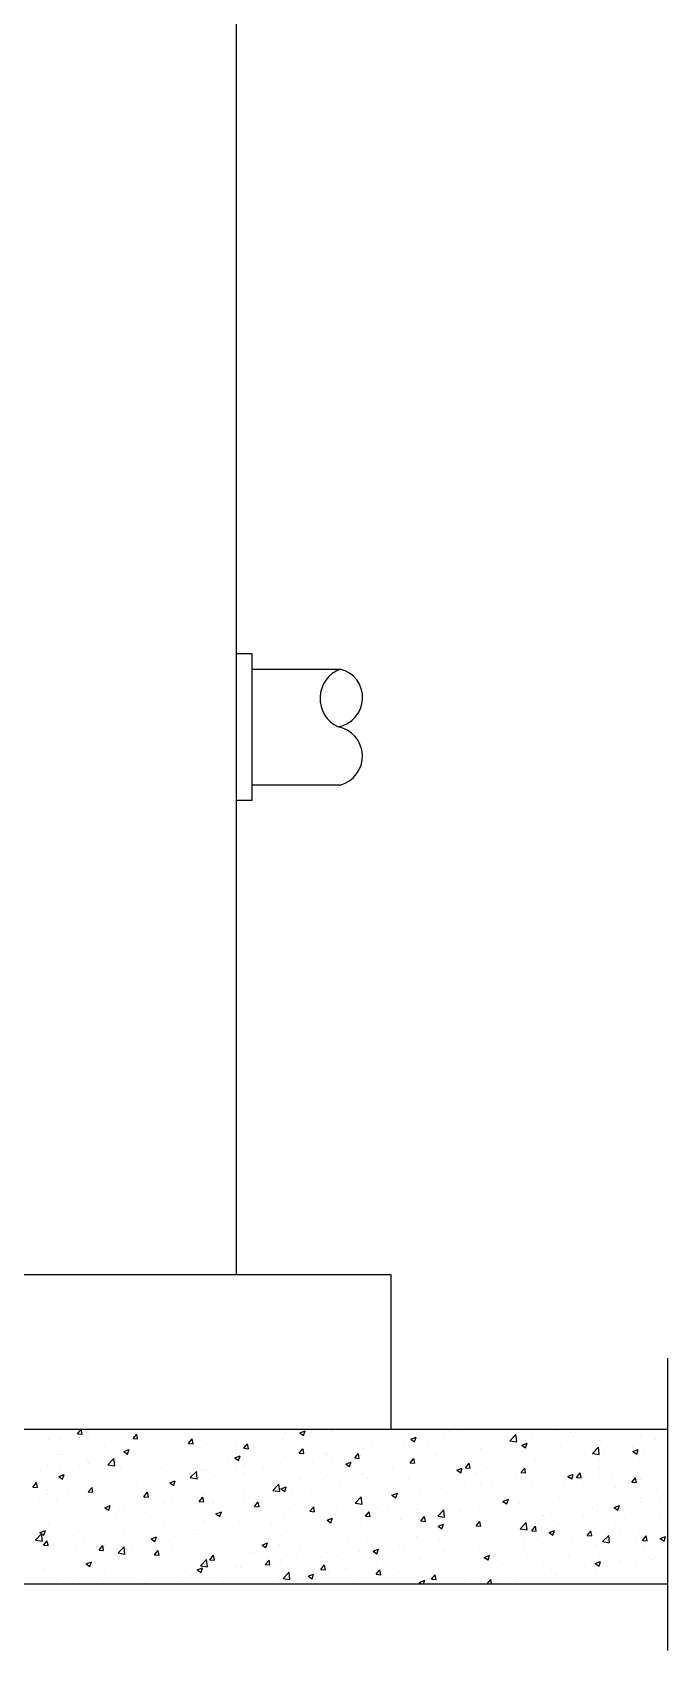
# Model space of a CAD drawing. Extents: x 32.364 to 32.474, y 16.372 to 16.556.
# Drawn here: x 32.4333 to 32.4744, y 16.372 to 16.4766 of the extents above; entities that cross this region are included whole.
import ezdxf

# ---------------------------------------------------------------- set-up
doc = ezdxf.new("R2010")
doc.units = 0
doc.header["$MEASUREMENT"] = 0
doc.layers.get('0').update_dxf_attribs({"linetype": 'CONTINUOUS'})
doc.layers.add('ENTRADA', color=7, linetype='CONTINUOUS')

# ---------------------------------------------------------------- blocks, each defined once
blk = doc.blocks.new('*X1')
at = {"color": 0}
for p, q in [((36.0784311687373, 17.1681476877293), (36.0784311687373, 17.1681476877293)), ((36.11669012147105, 17.16719174232513), (36.11669012147105, 17.16719174232513)), ((36.17159349821314, 17.18685215393639), (36.18363068814823, 17.20119751828627)), ((36.17159350704516, 17.18685216285933), (36.18653642751654, 17.18554482671811)), ((36.17927507834527, 17.17543120820902), (36.17927507834527, 17.17543120820902)), ((36.18654953070483, 17.18551634690674), (36.18365889024214, 17.20118701812857)), ((36.20679035189371, 17.18575033595104), (36.20679035189371, 17.18575033595104)), ((36.27395806260647, 17.18789645956603), (36.27395806260647, 17.18789645956603)), ((36.35090854386333, 17.17116412019074), (36.36296081154495, 17.18552745349922)), ((36.35090855270168, 17.17116412916475), (36.36585147317305, 17.16985679302354)), ((36.36586456268332, 17.16982817235126), (36.36297392222063, 17.18549884357309)), ((36.40377137578224, 17.16920349640056), (36.40377137578224, 17.16920349640056)), ((36.53022358951352, 17.15547608644509), (36.54227585719514, 17.16983941975357)), ((36.5451795946618, 17.15413999779579), (36.54228895419912, 17.16981066901762)), ((36.54331278012498, 17.20119751828627), (36.54335235796712, 17.20117082269467)), ((36.5433654454577, 17.20114222773213), (36.5433839975828, 17.20119751828627)), ((36.54956791811784, 17.19422974198364), (36.54956791811784, 17.19422974198364)), ((36.71450955316655, 17.17088289555728), (36.71450955316655, 17.17088289555728)), ((36.83850174886434, 17.17227555829934), (36.83850174886434, 17.17227555829934)), ((36.84435627383601, 17.18962697145841), (36.84435627383601, 17.18962697145841)), ((36.89019913923085, 17.18953678507425), (36.90770377222768, 17.19625618412822)), ((36.89019915347901, 17.18953678225897), (36.90263471706734, 17.18114888870691)), ((36.90264778540919, 17.18112001271641), (36.90771686645833, 17.1962273008961)), ((36.99638934303812, 17.19306185441039), (36.99638934303812, 17.19306185441039)), ((37.24025668877172, 17.20087426217619), (37.24025668877172, 17.20087426217619)), ((37.24948149822233, 17.16951485105561), (37.26698613121916, 17.17623425010958)), ((37.24948151257922, 17.16951484827121), (37.26191707616755, 17.16112695471915)), ((37.26193012536068, 17.16109779770067), (37.26699920640982, 17.17620508588037)), ((37.26822879809909, 17.17019502366658), (37.26822879809909, 17.17019502366658)), ((37.35415802762713, 17.17635752981579), (37.35415802762713, 17.17635752981579)), ((37.37371229781482, 17.1952355442426), (37.37371229781482, 17.1952355442426)), ((37.41402534043469, 17.19522126924966), (37.41402534043469, 17.19522126924966)), ((37.48043465826527, 17.19236217928638), (37.48043465826527, 17.19236217928638)), ((37.50716790685792, 17.189596826309), (37.50716790685792, 17.189596826309)), ((37.56093302929598, 17.17744095314369), (37.56093302929598, 17.17744095314369)), ((37.57047796486967, 17.16422831731005), (37.58995008872748, 17.18452245482477)), ((37.57047796503676, 17.16422832702409), (37.59271215355101, 17.16078001423189)), ((37.59272517038654, 17.16075353012186), (37.58996312426994, 17.18449598259554)), ((37.6197256663861, 17.16535581046397), (37.6197256663861, 17.16535581046397)), ((37.6235179861702, 17.18568041902758), (37.6235179861702, 17.18568041902758)), ((37.64062351590103, 17.18395810837541), (37.64062351590103, 17.18395810837541)), ((37.7182009704314, 17.1981456703846), (37.7182009704314, 17.1981456703846)), ((37.76552220872171, 17.19038205604705), (37.76552220872171, 17.19038205604705)), ((37.77407912494412, 17.17831939044182), (37.77407912494412, 17.17831939044182)), ((37.90753473398723, 17.17268067250822), (37.90753473398723, 17.17268067250822)), ((37.99172394956943, 17.18023416532315), (37.99172394956943, 17.18023416532315)), ((38.04099034303032, 17.16704195457463), (38.04099034303032, 17.16704195457463)), ((36.11217829111105, 17.1191510052344), (36.11217829111105, 17.1191510052344)), ((36.12392813494478, 17.1182351678524), (36.12392813494478, 17.1182351678524)), ((36.25738374398789, 17.1125964499188), (36.25738374398789, 17.1125964499188)), ((36.25797483344665, 17.14417725081748), (36.25797483344665, 17.14417725081748)), ((36.32086118427748, 17.12892593044519), (36.33836581727431, 17.13564532949917)), ((36.32086119833849, 17.12892592760975), (36.33329676192682, 17.12053803405768)), ((36.33002701870253, 17.11853152196381), (36.33002701870253, 17.11853152196381)), ((36.33330978831233, 17.12050960355464), (36.33837886936146, 17.13561689173434)), ((36.42866322929395, 17.11831929359038), (36.42866322929395, 17.11831929359038)), ((36.45987373937199, 17.13727559786494), (36.45987373937199, 17.13727559786494)), ((36.52334621355514, 17.1307845449474), (36.52334621355514, 17.1307845449474)), ((36.53022359835819, 17.15547609547017), (36.54516651882957, 17.15416875932896)), ((36.58823292252841, 17.15487824608668), (36.58823292252841, 17.15487824608668)), ((36.68014354326898, 17.10890399642656), (36.6976481762658, 17.11562339548053)), ((36.68123380772892, 17.15157084105844), (36.68123380772892, 17.15157084105844)), ((36.69259212826382, 17.10048738853892), (36.69766120931295, 17.11559467671862)), ((36.7095386351637, 17.13978805269944), (36.72159090284533, 17.15415138600792)), ((36.70953864401471, 17.1397880617756), (36.72448156448608, 17.13848072563438)), ((36.72449462664029, 17.1384518232403), (36.72160398617761, 17.15412249446213)), ((36.74381876460314, 17.15981030694233), (36.74381876460314, 17.15981030694233)), ((36.8888536808139, 17.12410001895379), (36.90090594849552, 17.13846335226227)), ((36.88885368967122, 17.12410002808102), (36.9037966101426, 17.12279269193981)), ((36.90380965861879, 17.12276364868482), (36.9009190181561, 17.13843431990665)), ((36.9696754931631, 17.12400615622232), (36.9696754931631, 17.12400615622232)), ((36.9766357134279, 17.12014253250043), (36.9766357134279, 17.12014253250043)), ((37.06816872646408, 17.10841198520815), (37.08022099414571, 17.12277531851663)), ((37.08312469059727, 17.10707547412933), (37.08023405013459, 17.12274614535116)), ((37.08788989981301, 17.1151636436807), (37.08788989981301, 17.1151636436807)), ((37.09595212380125, 17.14001080569292), (37.09595212380125, 17.14001080569292)), ((37.12243225576349, 17.14516877808351), (37.12243225576349, 17.14516877808351)), ((37.22579884447071, 17.15875488159405), (37.22579884447071, 17.15875488159405)), ((37.24577749398679, 17.13594993979175), (37.24577749398679, 17.13594993979175)), ((37.308362450861, 17.14418940567564), (37.308362450861, 17.14418940567564)), ((37.32813258171491, 17.11530331929781), (37.32813258171491, 17.11530331929781)), ((37.4030454351222, 17.15665465703265), (37.4030454351222, 17.15665465703265)), ((37.47392912405051, 17.14032956488089), (37.47392912405051, 17.14032956488089)), ((37.60724141510541, 17.12788279172969), (37.60724141510541, 17.12788279172969)), ((37.60876385721382, 17.14949291703696), (37.62626849021064, 17.15621231609094)), ((37.60876387167943, 17.14949291428346), (37.62119943526776, 17.1411050207314)), ((37.62121246531217, 17.14107558268495), (37.62628154636131, 17.15618287086465)), ((37.73560059826183, 17.14548543995143), (37.73560059826183, 17.14548543995143)), ((37.81032118024465, 17.12032903852505), (37.81032118024465, 17.12032903852505)), ((37.83728822702609, 17.12284856372779), (37.85676035088389, 17.14314270124251)), ((37.83728822720774, 17.12284857351764), (37.85952241572198, 17.11940026072543)), ((37.8595353953197, 17.11937360988146), (37.85677334920309, 17.14311606235514)), ((37.86187722889997, 17.16149008942202), (37.86187722889997, 17.16149008942202)), ((37.87290613711887, 17.12856850440894), (37.87290613711887, 17.12856850440894)), ((37.96758912138007, 17.14103375576596), (37.96758912138007, 17.14103375576596)), ((37.9680462162053, 17.12947098301832), (37.98555084920213, 17.13619038207229)), ((37.96804623077964, 17.1294709802957), (37.98048179436797, 17.12108308674364)), ((37.98049480526366, 17.12105336766922), (37.9855638863128, 17.13616065584892)), ((38.00679616617422, 17.1279193697439), (38.00679616617422, 17.1279193697439)), ((36.04318449126498, 17.09029266026432), (36.04318449126498, 17.09029266026432)), ((36.05092273711053, 17.06858881435454), (36.05092273711053, 17.06858881435454)), ((36.07539120490797, 17.08492422427147), (36.07539120490797, 17.08492422427147)), ((36.11350769398475, 17.07682828023843), (36.11350769398475, 17.07682828023843)), ((36.17664010030809, 17.08465394233072), (36.17664010030809, 17.08465394233072)), ((36.20375038806439, 17.10252687249321), (36.20375038806439, 17.10252687249321)), ((36.20819067824595, 17.08929353159545), (36.20819067824595, 17.08929353159545)), ((36.2695714299504, 17.08621768146241), (36.28904355380821, 17.10651181897713)), ((36.26957143006945, 17.08621769081855), (36.29180561858369, 17.08276937802635)), ((36.29181859426672, 17.08274374335832), (36.28905654815011, 17.10648619583201)), ((36.3100957093512, 17.07901522439713), (36.3100957093512, 17.07901522439713)), ((36.36607827241973, 17.11007982770649), (36.36607827241973, 17.11007982770649)), ((36.39083935303098, 17.10695773198521), (36.39083935303098, 17.10695773198521)), ((36.44355131839429, 17.07337650646353), (36.44355131839429, 17.07337650646353)), ((36.52429496207409, 17.10131901405162), (36.52429496207409, 17.10131901405162)), ((36.53638169210682, 17.04483792788016), (36.55585381596462, 17.06513206539488)), ((36.55862881919989, 17.04136382311793), (36.55586677308328, 17.06510627559161)), ((36.5770069274374, 17.06773778852994), (36.5770069274374, 17.06773778852994)), ((36.58519295869908, 17.07165478262885), (36.58519295869908, 17.07165478262885)), ((36.65775057111718, 17.09568029611803), (36.65775057111718, 17.09568029611803)), ((36.67805138024261, 17.06120737897174), (36.67805138024261, 17.06120737897174)), ((36.6801435574387, 17.10890399362199), (36.69257912102703, 17.10051610006993)), ((36.6850426287567, 17.07009004133427), (36.6850426287567, 17.07009004133427)), ((36.71046253648049, 17.06209907059635), (36.71046253648049, 17.06209907059635)), ((36.71146958933723, 17.08765943209945), (36.71146958933723, 17.08765943209945)), ((36.77273436450381, 17.07367263032875), (36.77273436450381, 17.07367263032875)), ((36.79120618016029, 17.09004157818443), (36.79120618016029, 17.09004157818443)), ((36.8308391710923, 17.09511628691734), (36.8308391710923, 17.09511628691734)), ((36.84131631000669, 17.10640350800058), (36.84131631000669, 17.10640350800058)), ((36.92466178920339, 17.08440286025083), (36.92466178920339, 17.08440286025083)), ((36.93062195867759, 17.0944589264398), (36.93062195867759, 17.0944589264398)), ((36.99320691555181, 17.10269839232369), (36.99320691555181, 17.10269839232369)), ((37.03653949704372, 17.06525082813166), (37.03653949704372, 17.06525082813166)), ((37.03942590226045, 17.08888206240792), (37.05693053525728, 17.09560146146189)), ((37.03942591653892, 17.08888205963424), (37.05186148012724, 17.08049416608218)), ((37.05187446821531, 17.08046517352319), (37.05694354926445, 17.09557246170289)), ((37.0581173982465, 17.07876414231723), (37.0581173982465, 17.07876414231723)), ((37.06816873532774, 17.10841199438644), (37.08311165579912, 17.10710465824523)), ((37.18233603937932, 17.09027707371473), (37.18233603937932, 17.09027707371473)), ((37.1915730072896, 17.07312542438365), (37.1915730072896, 17.07312542438365)), ((37.22275888064139, 17.07553141813622), (37.22275888064139, 17.07553141813622)), ((37.24748377211427, 17.0927239514625), (37.2595360397959, 17.10708728477098)), ((37.24748378098425, 17.09272396069187), (37.26242670145563, 17.09141662455065)), ((37.26243972257576, 17.09138729957386), (37.25954908211308, 17.10705797079569)), ((37.32502861633269, 17.06748670645005), (37.32502861633269, 17.06748670645005)), ((37.3511180637978, 17.09313406635796), (37.3511180637978, 17.09313406635796)), ((37.39870826125194, 17.06886012838927), (37.41621289424877, 17.07557952744325)), ((37.39870827563913, 17.06886012564648), (37.41114383922746, 17.06047223209442)), ((37.4111568081668, 17.06044295850746), (37.41622588921594, 17.07555024668716)), ((37.42679881776446, 17.07703591771685), (37.43885108544608, 17.09139925102533)), ((37.42679882664077, 17.07703592699729), (37.44174174711215, 17.07572859085608)), ((37.44175475455425, 17.07569912501837), (37.43886411409157, 17.0913697962402)), ((37.45848422537581, 17.06184798851645), (37.45848422537581, 17.06184798851645)), ((37.47739469443595, 17.10913871582856), (37.47739469443595, 17.10913871582856)), ((37.49516564493545, 17.07883802517311), (37.49516564493545, 17.07883802517311)), ((37.55775060180967, 17.08707749105699), (37.55775060180967, 17.08707749105699)), ((37.60611386341465, 17.0613478839712), (37.61816613109627, 17.07571121727968)), ((37.60611387229729, 17.06134789330271), (37.62105679276866, 17.0600405571615)), ((37.62106978653274, 17.06001095046289), (37.61817914607006, 17.07568162168472)), ((37.65243358607087, 17.09954274241401), (37.65243358607087, 17.09954274241401)), ((37.71520308150301, 17.07786687857774), (37.71520308150301, 17.07786687857774)), ((37.7325606344325, 17.0622619764936), (37.7325606344325, 17.0622619764936)), ((37.78542890906483, 17.04565985022555), (37.79748117674646, 17.06002318353403)), ((37.80038481851123, 17.04432277590741), (37.79749417804854, 17.05999344712924)), ((37.85883726507065, 17.07826662596419), (37.85883726507065, 17.07826662596419)), ((37.86099962383862, 17.10289312416082), (37.86099962383862, 17.10289312416082)), ((37.98868398574011, 17.09701070186533), (37.98868398574011, 17.09701070186533)), ((38.05970933119332, 17.06321712390642), (38.05970933119332, 17.06321712390642)), ((36.02696628603367, 17.01449215423462), (36.03901855371529, 17.0288554875431)), ((36.02696629479191, 17.01449216312892), (36.04190921526329, 17.01318482698771)), ((36.04192218527632, 17.01315646139151), (36.03903154481363, 17.02882713261334)), ((36.11080558831561, 17.0482931417975), (36.12831022131243, 17.05501254085148)), ((36.1108056022982, 17.04829313897277), (36.12324116588653, 17.03990524542071)), ((36.12325413116697, 17.03987697937716), (36.1283232122161, 17.05498426755686)), ((36.20071042423506, 17.01930340903539), (36.20071042423506, 17.01930340903539)), ((36.20628133168385, 16.99880412048897), (36.21833359936548, 17.01316745379745)), ((36.22123721725481, 16.99746828683602), (36.21834657679212, 17.01313895805785)), ((36.3003108880592, 17.0114768997359), (36.3003108880592, 17.0114768997359)), ((36.32698705487321, 17.03530805850598), (36.32698705487321, 17.03530805850598)), ((36.36289584493342, 17.01971636561979), (36.36289584493342, 17.01971636561979)), ((36.39344954408551, 17.02003755016811), (36.39344954408551, 17.02003755016811)), ((36.45683377554267, 17.05405213440711), (36.45683377554267, 17.05405213440711)), ((36.45757882919462, 17.03218161697681), (36.45757882919462, 17.03218161697681)), ((36.4700879473071, 17.02827120777886), (36.48759258030393, 17.03499060683284)), ((36.4700879613984, 17.02827120498501), (36.48252352498672, 17.01988331143295)), ((36.48253647111845, 17.01985476436143), (36.48760555216759, 17.03496205254113)), ((36.53638169224043, 17.0448379373121), (36.55861588075467, 17.0413896245199)), ((36.5392460864211, 17.04506379575119), (36.5392460864211, 17.04506379575119)), ((36.6154664233684, 17.05296791308785), (36.6154664233684, 17.05296791308785)), ((36.74494641237253, 17.0151983369655), (36.74494641237253, 17.0151983369655)), ((36.80319195426323, 17.0034581742979), (36.82266407812104, 17.02375231181263)), ((36.82543904413304, 16.99998390287754), (36.82267699801643, 17.02372635535122)), ((36.82937030629858, 17.00824927376022), (36.8468749392954, 17.0149686728142)), ((36.82937032049861, 17.00824927099726), (36.84180588408694, 16.9998613774452)), ((36.83827634617737, 17.02318004454275), (36.83827634617737, 17.02318004454275)), ((36.84181881106994, 16.9998325493457), (36.84688789211908, 17.0149398375254)), ((36.8439181455236, 17.05646035266275), (36.8439181455236, 17.05646035266275)), ((36.89074295470812, 17.04022458254857), (36.89074295470812, 17.04022458254857)), ((36.96663552933379, 17.04078269276449), (36.96663552933379, 17.04078269276449)), ((36.9773737545667, 17.05082163472916), (36.9773737545667, 17.05082163472916)), ((37.02212251545248, 17.01656071571011), (37.02212251545248, 17.01656071571011)), ((37.09291215997193, 17.05678734223509), (37.09291215997193, 17.05678734223509)), ((37.11082936360981, 17.04518291679555), (37.11082936360981, 17.04518291679555)), ((37.18001010962626, 17.03734701182116), (37.18001010962626, 17.03734701182116)), ((37.24259506650048, 17.04558647770505), (37.24259506650048, 17.04558647770505)), ((37.24428497265291, 17.03954419886197), (37.24428497265291, 17.03954419886197)), ((37.33727805076168, 17.05805172906206), (37.33727805076168, 17.05805172906206)), ((37.34807809996848, 17.00991060290013), (37.34807809996848, 17.00991060290013)), ((37.377740581696, 17.03390548092838), (37.377740581696, 17.03390548092838)), ((37.42360999683182, 17.02781438741158), (37.42360999683182, 17.02781438741158)), ((37.47435473060663, 17.02591525237073), (37.47435473060663, 17.02591525237073)), ((37.51119619073911, 17.02826676299478), (37.51119619073911, 17.02826676299478)), ((37.56940653916742, 17.05284063299467), (37.56940653916742, 17.05284063299467)), ((37.5919398344189, 17.05620927058285), (37.5919398344189, 17.05620927058285)), ((37.60420145127609, 17.04465932827186), (37.60420145127609, 17.04465932827186)), ((37.64465179978221, 17.02262804506118), (37.64465179978221, 17.02262804506118)), ((37.72539544346201, 17.05057055264926), (37.72539544346201, 17.05057055264926)), ((37.74455379588412, 17.02172611055447), (37.74455379588412, 17.02172611055447)), ((37.75799062024343, 17.04883819437063), (37.77549525324025, 17.0555575934246)), ((37.75799063473934, 17.04883819165872), (37.77042619832766, 17.04045029810666)), ((37.77043914811829, 17.04042074349173), (37.77550822916743, 17.05552803167143)), ((37.77810740882531, 17.01698932712758), (37.77810740882531, 17.01698932712758)), ((37.7854289179538, 17.04565985960814), (37.80037183842518, 17.04435252346692)), ((37.80713875275834, 17.02996557643836), (37.80713875275834, 17.02996557643836)), ((37.85885105250511, 17.04493183471567), (37.85885105250511, 17.04493183471567)), ((37.90182173701954, 17.04243082779537), (37.90182173701954, 17.04243082779537)), ((37.91156301786842, 17.01135060919399), (37.91156301786842, 17.01135060919399)), ((37.96474395471503, 17.0299718164799), (37.97679622239665, 17.04433514978838)), ((37.96474396361032, 17.02997182591356), (37.97968688408169, 17.02866448977235)), ((37.97969985048972, 17.02863460135193), (37.97680921002703, 17.04430527257376)), ((37.98564402191079, 17.0137872384075), (37.98564402191079, 17.0137872384075)), ((37.99230666154821, 17.03929311678208), (37.99230666154821, 17.03929311678208)), ((36.04774030962422, 16.97822535226785), (36.04774030962422, 16.97822535226785)), ((36.07235124107865, 17.00170076081364), (36.07235124107865, 17.00170076081364)), ((36.07419021415539, 16.99115795457029), (36.07419021415539, 16.99115795457029)), ((36.10185645941432, 16.96998505900195), (36.10185645941432, 16.96998505900195)), ((36.14242329388542, 16.99069060362486), (36.14242329388542, 16.99069060362486)), ((36.20628134044843, 16.99880412943435), (36.2212242609198, 16.99749679329313)), ((36.20764582319849, 16.98551923663669), (36.20764582319849, 16.98551923663669)), ((36.24765300174991, 16.99501130458503), (36.24765300174991, 16.99501130458503)), ((36.3411014322416, 16.97988051870309), (36.3411014322416, 16.97988051870309)), ((36.38559637733405, 16.98311608674332), (36.39764864501567, 16.9974794200518)), ((36.38559638610494, 16.98311609573977), (36.40053930657632, 16.98180875959856)), ((36.4005522492333, 16.98178011228054), (36.39766160877061, 16.99745078350237)), ((36.45335332770134, 16.96514584579933), (36.45335332770134, 16.96514584579933)), ((36.45379381171335, 16.97082867094928), (36.45379381171335, 16.97082867094928)), ((36.4745570412847, 16.9742418007695), (36.4745570412847, 16.9742418007695)), ((36.56491142298423, 16.96742805299767), (36.57696369066586, 16.98179138630615)), ((36.56491143176146, 16.96742806204519), (36.57985435223284, 16.96612072590398)), ((36.57986728121178, 16.96609193772507), (36.57697664074909, 16.9817626089469)), ((36.58215299486977, 16.98843131917102), (36.58215299486977, 16.98843131917102)), ((36.59914987003692, 16.99017209138242), (36.59914987003692, 16.99017209138242)), ((36.6080126503278, 16.9686030828359), (36.6080126503278, 16.9686030828359)), ((36.61228399588209, 16.96260445100115), (36.61228399588209, 16.96260445100115)), ((36.70696698014329, 16.97506970235817), (36.70696698014329, 16.97506970235817)), ((36.70842962550791, 17.00443596864162), (36.70842962550791, 17.00443596864162)), ((36.7414682593709, 16.96296436490231), (36.7414682593709, 16.96296436490231)), ((36.74422646863442, 16.95174001925202), (36.75627873631605, 16.96610335256051)), ((36.75918231319027, 16.95040376316958), (36.75629167272758, 16.96607443439141)), ((36.8031919544114, 17.00345818380565), (36.82542614292565, 17.00000987101345)), ((36.86485457431706, 16.99585599846921), (36.86485457431706, 16.99585599846921)), ((36.874923868414, 16.95732564696872), (36.874923868414, 16.95732564696872)), ((36.92743953119128, 17.0040954643531), (36.92743953119128, 17.0040954643531)), ((36.96359556550446, 16.95755922930666), (36.96359556550446, 16.95755922930666)), ((37.07000221641965, 16.96207842071565), (37.08947434027745, 16.98237255823037)), ((37.07000221658238, 16.9620784302992), (37.09223640509663, 16.958630117507)), ((37.09224926906621, 16.95860398263714), (37.0894872229496, 16.98234643511082)), ((37.08987219614261, 16.97356387877726), (37.08987219614261, 16.97356387877726)), ((37.13201691216063, 16.97776189624543), (37.13201691216063, 16.97776189624543)), ((37.18865266529006, 16.98822733974158), (37.20615729828689, 16.99494673879556)), ((37.18865267959882, 16.9882273370095), (37.20108824318715, 16.97983944345744)), ((37.20110115102143, 16.97981033432997), (37.20617023207057, 16.99491762250967)), ((37.21971891681206, 16.99230795467839), (37.21971891681206, 16.99230795467839)), ((37.27151066640115, 16.95944880109148), (37.27151066640115, 16.95944880109148)), ((37.27781345449623, 17.00278814182851), (37.27781345449623, 17.00278814182851)), ((37.42939826057493, 16.98023509720252), (37.42939826057493, 16.98023509720252)), ((37.49198321744915, 16.98847456308641), (37.49198321744915, 16.98847456308641)), ((37.54793502428155, 16.96820540572294), (37.56543965727838, 16.97492480477691)), ((37.54793503869904, 16.96820540302174), (37.56037060228736, 16.95981750946968)), ((37.56038349097292, 16.95978811931424), (37.56545257202205, 16.97489540749394)), ((37.58666620171034, 17.00093981444342), (37.58666620171034, 17.00093981444342)), ((37.60116148744677, 16.96143586481403), (37.60116148744677, 16.96143586481403)), ((37.72952067060319, 16.97903851303577), (37.72952067060319, 16.97903851303577)), ((37.85579730124133, 16.99504316250637), (37.85579730124133, 16.99504316250637)), ((37.90721738327304, 16.9481834717043), (37.92472201626986, 16.95490287075827)), ((37.91966583092441, 16.93976590429851), (37.92473491197354, 16.95487319247821)), ((37.99394194683279, 16.96461419593583), (37.99394194683279, 16.96461419593583)), ((37.99647433447748, 16.97875342351145), (37.99647433447748, 16.97875342351145)), ((38.04501862691151, 17.0057118912604), (38.04501862691151, 17.0057118912604)), ((38.05652690370701, 16.97285366181972), (38.05652690370701, 16.97285366181972)), ((36.06931127724933, 16.91847729735582), (36.06931127724933, 16.91847729735582)), ((36.16176024303014, 16.91509335463317), (36.16176024303014, 16.91509335463317)), ((36.19767046040575, 16.93607994557756), (36.19767046040575, 16.93607994557756)), ((36.23454350369867, 16.91287397176531), (36.23454350369867, 16.91287397176531)), ((36.26003235134522, 16.94763841913117), (36.27753698434205, 16.95435781818515)), ((36.26003236535811, 16.94763841634803), (36.27246792894643, 16.93925052279597)), ((36.27248081397308, 16.93922214018394), (36.27754989502221, 16.95432942836364)), ((36.29712846057289, 16.9211134376492), (36.29712846057289, 16.9211134376492)), ((36.30755678536573, 16.94011960021626), (36.30755678536573, 16.94011960021626)), ((36.32394709104389, 16.95208459504815), (36.32394709104389, 16.95208459504815)), ((36.39181144483409, 16.93357868900622), (36.39181144483409, 16.93357868900622)), ((36.54969903900787, 16.95436498511726), (36.54969903900787, 16.95436498511726)), ((36.57911303104044, 16.9052078557132), (36.57911303104044, 16.9052078557132)), ((36.6193147103367, 16.92761648511253), (36.63681934333353, 16.93433588416651)), ((36.61931472445831, 16.92761648236027), (36.63175028804663, 16.91922858880821)), ((36.63176315392457, 16.91919992516821), (36.6368322349737, 16.93430721334791)), ((36.69462728515384, 16.90268315949619), (36.69462728515384, 16.90268315949619)), ((36.70538966167859, 16.92121250518379), (36.70538966167859, 16.92121250518379)), ((36.74422647741797, 16.95174002835062), (36.75916939788935, 16.9504326922094)), ((36.83523638234805, 16.93995658108492), (36.83523638234805, 16.93995658108492)), ((36.84042382748944, 16.92770940507927), (36.84042382748944, 16.92770940507927)), ((36.86167214683076, 16.90549253638251), (36.86167214683076, 16.90549253638251)), ((36.92354151428461, 16.93605198550638), (36.93559378196623, 16.95041531881486)), ((36.92354152307449, 16.93605199465604), (36.93848444354587, 16.93474465851483)), ((36.93849734516877, 16.9347155886141), (36.93560670470608, 16.95038625983593)), ((36.95635513109195, 16.91795778773953), (36.95635513109195, 16.91795778773953)), ((36.97859706932819, 16.90759455109389), (36.99610170232501, 16.91431395014786)), ((36.97859708355852, 16.90759454837252), (36.99103264714685, 16.89920665482046)), ((36.98622036982503, 16.95273565066234), (36.98622036982503, 16.95273565066234)), ((36.99104549387606, 16.89917771015248), (36.99611457492519, 16.91428499833218)), ((37.00837947745711, 16.95168692903512), (37.00837947745711, 16.95168692903512)), ((37.1028565599348, 16.92036395176073), (37.11490882761642, 16.93472728506921)), ((37.10285656873101, 16.92036396096146), (37.11779948920238, 16.91905662482025)), ((37.11424272526573, 16.93874408385057), (37.11424272526573, 16.93874408385057)), ((37.11781237714725, 16.91902741405861), (37.11492173668456, 16.93469808528044)), ((37.14183508650021, 16.94604821110153), (37.14183508650021, 16.94604821110153)), ((37.17682768213995, 16.94698354973446), (37.17682768213995, 16.94698354973446)), ((37.21667895298275, 16.90908449122056), (37.21667895298275, 16.90908449122056)), ((37.27529069554332, 16.94040949316792), (37.27529069554332, 16.94040949316792)), ((37.28217160558498, 16.90467591801508), (37.29422387326661, 16.91903925132356)), ((37.28217161438752, 16.90467592726689), (37.2971145348589, 16.90336859112567)), ((37.29712740912574, 16.90333923950314), (37.29423676866305, 16.91900991072497)), ((37.33681247857605, 16.92069866713339), (37.35628460243385, 16.94099280464811)), ((37.33681247875336, 16.92069867679275), (37.35904666726761, 16.91725036400054)), ((37.34503813613916, 16.9266871394423), (37.34503813613916, 16.9266871394423)), ((37.35905949399937, 16.91722406239674), (37.35629744788276, 16.94096651487042)), ((37.40874630458642, 16.93477077523434), (37.40874630458642, 16.93477077523434)), ((37.46148665123518, 16.88898788426943), (37.4735389189168, 16.90335121757791)), ((37.47131476677731, 16.9426917889129), (37.47131476677731, 16.9426917889129)), ((37.47644244110423, 16.88765106494765), (37.47355180064154, 16.90332173616948)), ((37.52089881734982, 16.90233688647283), (37.52089881734982, 16.90233688647283)), ((37.54220191362951, 16.92913205730075), (37.54220191362951, 16.92913205730075)), ((37.55908470747068, 16.90367468676221), (37.55908470747068, 16.90367468676221)), ((37.67565752267262, 16.92349333936714), (37.67565752267262, 16.92349333936714)), ((37.6787864115236, 16.92312318258388), (37.6787864115236, 16.92312318258388)), ((37.70488124980628, 16.92870093234529), (37.70488124980628, 16.92870093234529)), ((37.74137136839781, 16.93136264846777), (37.74137136839781, 16.93136264846777)), ((37.80911313171572, 16.91785462143355), (37.80911313171572, 16.91785462143355)), ((37.83605435265901, 16.94382789982478), (37.83605435265901, 16.94382789982478)), ((37.85067779214187, 16.95372717792836), (37.85067779214187, 16.95372717792836)), ((37.85275733741201, 16.91181969904854), (37.85275733741201, 16.91181969904854)), ((37.90721739779924, 16.94818346903399), (37.91965296138757, 16.93979557548193)), ((37.94256874075882, 16.91221590349995), (37.94256874075882, 16.91221590349995)), ((37.98260405808146, 16.93056377494967), (37.98260405808146, 16.93056377494967)), ((38.0563781180933, 16.92386171914267), (38.0563781180933, 16.92386171914267)), ((38.07602434980193, 16.90657718556636), (38.07602434980193, 16.90657718556636)), ((36.02550653267327, 16.86340911677773), (36.02550653267327, 16.86340911677773)), ((36.03590594365678, 16.84268803128576), (36.05537806751458, 16.86298216880048)), ((36.04997675538335, 16.86700563048348), (36.06748138838017, 16.87372502953746)), ((36.04997676931779, 16.86700562771105), (36.06241233290612, 16.85861773415899)), ((36.05815291787955, 16.83921427563321), (36.05539087176295, 16.86295672810689)), ((36.06242515682771, 16.85858951600646), (36.06749423787685, 16.87369680418616)), ((36.0766559095249, 16.89208767565427), (36.0766559095249, 16.89208767565427)), ((36.15896214171637, 16.85777039884413), (36.15896214171637, 16.85777039884413)), ((36.19463049657642, 16.85285648211973), (36.19463049657642, 16.85285648211973)), ((36.29241775075948, 16.85213168091055), (36.29241775075948, 16.85213168091055)), ((36.32090712721457, 16.86886113159033), (36.32090712721457, 16.86886113159033)), ((36.40303420048264, 16.85263066833003), (36.40303420048264, 16.85263066833003)), ((36.40925911437483, 16.84698369646484), (36.42676374737165, 16.85370309551882)), ((36.4217074967792, 16.83856730099073), (36.42677657782833, 16.85367458917042)), ((36.45075384788403, 16.88760520749145), (36.45075384788403, 16.88760520749145)), ((36.48393165464734, 16.85576205714668), (36.48393165464734, 16.85576205714668)), ((36.54651661152156, 16.86400152303057), (36.54651661152156, 16.86400152303057)), ((36.54883074281825, 16.87765691391311), (36.54883074281825, 16.87765691391311)), ((36.64119959578276, 16.87646677438758), (36.64119959578276, 16.87646677438758)), ((36.79908718995654, 16.89725307049862), (36.79908718995654, 16.89725307049862)), ((36.83219641851873, 16.85673311762709), (36.83219641851873, 16.85673311762709)), ((36.96055560167515, 16.87433576584884), (36.96055560167515, 16.87433576584884)), ((37.08683223231328, 16.89034041531943), (37.08683223231328, 16.89034041531943)), ((37.20574328204062, 16.86084587312089), (37.20574328204062, 16.86084587312089)), ((37.26749162279949, 16.85362219559605), (37.26749162279949, 16.85362219559605)), ((37.33787942831967, 16.88757261707525), (37.3553840613165, 16.89429201612922)), ((37.33787944265873, 16.88757261438477), (37.35031500624706, 16.8791847208327)), ((37.35032783382755, 16.87915549513675), (37.35539691487669, 16.89426278331645)), ((37.3636308762144, 16.88163216923193), (37.3636308762144, 16.88163216923193)), ((37.41328816513509, 16.87864844117913), (37.41328816513509, 16.87864844117913)), ((37.42621583308862, 16.88987163511582), (37.42621583308862, 16.88987163511582)), ((37.46148666004404, 16.88898789357231), (37.47642958051541, 16.8876805574311)), ((37.46827480294799, 16.85946832545507), (37.46827480294799, 16.85946832545507)), ((37.59812152361745, 16.8782124013562), (37.59812152361745, 16.8782124013562)), ((37.60362274073246, 16.87931891355114), (37.62309486459026, 16.89961305106586)), ((37.60362274092434, 16.8793189232863), (37.62585692943858, 16.87587061049409)), ((37.62586971893253, 16.87584414215635), (37.62310767281593, 16.89958659463003)), ((37.64080169688536, 16.87329985052378), (37.65285396456699, 16.88766318383226)), ((37.64080170570055, 16.87329985987773), (37.65574462617193, 16.87199252373652)), ((37.65575747308272, 16.87196289039217), (37.65286683262003, 16.887633561614)), ((37.69716178731116, 16.86755068305661), (37.71466642030799, 16.87427008211058)), ((37.69716180175894, 16.86755068039701), (37.70959736534727, 16.85916278684494)), ((37.70961017377904, 16.85913328012102), (37.71467925482818, 16.87424056830072)), ((37.72648070677386, 16.89581504957795), (37.72648070677386, 16.89581504957795)), ((37.76478503342211, 16.87380922797652), (37.76478503342211, 16.87380922797652)), ((37.82011674253555, 16.85761181677814), (37.83216901021718, 16.87197515008662)), ((37.82011675135707, 16.85761182618316), (37.83505967182845, 16.85630449004194)), ((37.83507250506121, 16.85627471583669), (37.83218186459852, 16.87194538705852)), ((37.87043300288887, 16.83793915996888), (37.88990512674668, 16.8582332974836)), ((37.89267994386569, 16.83446422191596), (37.88991789774908, 16.85820667438964)), ((37.9105815757577, 16.89883547355959), (37.9105815757577, 16.89883547355959)), ((37.92817456247227, 16.86601126796524), (37.92817456247227, 16.86601126796524)), ((37.99075951934649, 16.87425073384913), (37.99075951934649, 16.87425073384913)), ((37.99943178818574, 16.84192378303248), (38.01148405586736, 16.85628711634097)), ((38.0143875370397, 16.84058654128121), (38.01149689657701, 16.85625721250304)), ((38.05644414630264, 16.84752874903796), (38.07394877929946, 16.85424814809194)), ((38.06889251373053, 16.83911106510529), (38.07396159477967, 16.85421835328499)), ((36.03590594378604, 16.84268804058722), (36.05814013230029, 16.83923972779501)), ((36.06165411950438, 16.8264441207872), (36.07370638718601, 16.84080745409569)), ((36.06165412819517, 16.82644412970393), (36.07659704866655, 16.82513679356272)), ((36.06627131342001, 16.83525383389799), (36.06627131342001, 16.83525383389799)), ((36.0766098718263, 16.82510840132079), (36.07371923136361, 16.84077907254262)), ((36.07821849803658, 16.82982789125606), (36.07821849803658, 16.82982789125606)), ((36.11144111581145, 16.80257817716388), (36.11144111581145, 16.80257817716388)), ((36.16877611933815, 16.81427104379473), (36.16877611933815, 16.81427104379473)), ((36.21167410707968, 16.82418917332246), (36.21167410707968, 16.82418917332246)), ((36.23136107621237, 16.82251050967862), (36.23136107621237, 16.82251050967862)), ((36.24096916515457, 16.81075608704155), (36.2530214328362, 16.82511942035003)), ((36.24096917385169, 16.81075609600936), (36.25591209432307, 16.80944875986814)), ((36.25592490380479, 16.8094202267653), (36.2530342633421, 16.82509089798713)), ((36.25723765814706, 16.82760442274695), (36.25723765814706, 16.82760442274695)), ((36.3027162058132, 16.80130827770351), (36.322188329671, 16.82160241521823)), ((36.30271620595702, 16.80130828708077), (36.32495039447127, 16.79785997428856)), ((36.32496314281271, 16.79783435539282), (36.32220109669611, 16.8215768078665)), ((36.32604406047356, 16.83497576103563), (36.32604406047356, 16.83497576103563)), ((36.34512971612278, 16.81855045538887), (36.34512971612278, 16.81855045538887)), ((36.40925912841801, 16.8469836937233), (36.42169469200634, 16.83859580017123)), ((36.42028421080476, 16.7950680532959), (36.43233647848638, 16.80943138660438)), ((36.42587335980257, 16.84649296297695), (36.42587335980257, 16.84649296297695)), ((36.43523993578328, 16.79373205220982), (36.43234929532059, 16.80940272343165)), ((36.44771388405471, 16.80438174403363), (36.44771388405471, 16.80438174403363)), ((36.47858532516588, 16.81291173745528), (36.47858532516588, 16.81291173745528)), ((36.55932896884568, 16.84085424504335), (36.55932896884568, 16.84085424504335)), ((36.57607306721112, 16.82198439225537), (36.57607306721112, 16.82198439225537)), ((36.61204093420899, 16.80727301952168), (36.61204093420899, 16.80727301952168)), ((36.69278457788879, 16.83521552710976), (36.69278457788879, 16.83521552710976)), ((36.70234969784927, 16.83798904172597), (36.70234969784927, 16.83798904172597)), ((36.73331980559601, 16.79865014252804), (36.73331980559601, 16.79865014252804)), ((36.7454965432521, 16.80163430158808), (36.7454965432521, 16.80163430158808)), ((36.76854147336631, 16.8269617624462), (36.78604610636314, 16.83368116150017)), ((36.76854148751821, 16.82696175973554), (36.78097705110654, 16.81857386618348)), ((36.78098983673069, 16.818545085975), (36.78605891777983, 16.8336523741547)), ((36.79590476247023, 16.80688960841193), (36.79590476247023, 16.80688960841193)), ((36.82624018693188, 16.82957680917616), (36.82624018693188, 16.82957680917616)), ((36.89058774673143, 16.81935485976894), (36.89058774673143, 16.81935485976894)), ((36.95969579597499, 16.82393809124257), (36.95969579597499, 16.82393809124257)), ((36.9758985381283, 16.80356970442989), (36.9758985381283, 16.80356970442989)), ((37.04847534090521, 16.84014115587998), (37.04847534090521, 16.84014115587998)), ((37.08379226848397, 16.80711695186161), (37.08379226848397, 16.80711695186161)), ((37.09315140501808, 16.81829937330898), (37.09315140501808, 16.81829937330898)), ((37.11106029777942, 16.84838062176387), (37.11106029777942, 16.84838062176387)), ((37.12169508046389, 16.82859595001297), (37.12169508046389, 16.82859595001297)), ((37.1278238323578, 16.80693982842756), (37.14532846535462, 16.81365922748153)), ((37.12782384661843, 16.80693982574779), (37.14025941020675, 16.79855193219572)), ((37.14027217668218, 16.79852287095926), (37.14534125773132, 16.81363015913896)), ((37.21363898915342, 16.82586102776273), (37.21363898915342, 16.82586102776273)), ((37.22660701406119, 16.81266065537538), (37.22660701406119, 16.81266065537538)), ((37.32739540641531, 16.79873049122728), (37.32739540641531, 16.79873049122728)), ((37.34199817230984, 16.84346367598448), (37.34199817230984, 16.84346367598448)), ((37.36006262310429, 16.80702193744179), (37.36006262310429, 16.80702193744179)), ((37.4551314329893, 16.80373395850225), (37.4551314329893, 16.80373395850225)), ((37.47319194875091, 16.82375673681036), (37.47319194875091, 16.82375673681036)), ((37.4935182321474, 16.80138321950818), (37.4935182321474, 16.80138321950818)), ((37.61301902716308, 16.82452025461329), (37.61301902716308, 16.82452025461329)), ((37.6189884910865, 16.84878298239344), (37.6189884910865, 16.84878298239344)), ((37.67560398403729, 16.83275972049718), (37.67560398403729, 16.83275972049718)), ((37.72344074294454, 16.81259158612012), (37.72344074294454, 16.81259158612012)), ((37.77028696829849, 16.8452249718542), (37.77028696829849, 16.8452249718542)), ((37.84971737358268, 16.82859623559071), (37.84971737358268, 16.82859623559071)), ((37.87043300309531, 16.83793916977985), (37.89266719160956, 16.83449085698764)), ((37.97956409425215, 16.84734031149184), (37.97956409425215, 16.84734031149184)), ((37.99943179701359, 16.84192379248858), (38.01437471748496, 16.84061645634737)), ((38.00605899087461, 16.81134654167337), (38.00605899087461, 16.81134654167337)), ((38.05644416085915, 16.84752874640925), (38.06887972444748, 16.83914085285719)), ((36.06323134959069, 16.75203037044016), (36.06323134959069, 16.75203037044016)), ((36.1915905327471, 16.7696330186619), (36.1915905327471, 16.7696330186619)), ((36.19920351841295, 16.76635090781715), (36.21670815140978, 16.77307030687113)), ((36.1992035323777, 16.76635090508632), (36.21163909596603, 16.75796301153425)), ((36.21165183963382, 16.75793467681324), (36.21672092068296, 16.77304196499293)), ((36.31786716338525, 16.78563766813249), (36.31786716338525, 16.78563766813249)), ((36.41816427028682, 16.75715912917609), (36.41816427028682, 16.75715912917609)), ((36.4202842195082, 16.79506806231478), (36.43522713997958, 16.79376072617357)), ((36.48074922716103, 16.76539859505998), (36.48074922716103, 16.76539859505998)), ((36.55848587740444, 16.74632897379851), (36.57599051040126, 16.75304837285248)), ((36.55848589147792, 16.74632897109856), (36.57092145506625, 16.7379410775465)), ((36.56952646796961, 16.75992852412125), (36.58899859182741, 16.78022266163597)), ((36.569526468128, 16.75992853357432), (36.59176065664224, 16.75648022078211)), ((36.57093417958531, 16.73791246179751), (36.57600326063445, 16.75301974997721)), ((36.57543221142223, 16.77786384641699), (36.57543221142223, 16.77786384641699)), ((36.59177336774588, 16.75645443515242), (36.58901132162927, 16.7801968876261)), ((36.59959925645495, 16.77938001955026), (36.61165152413658, 16.79374335285874)), ((36.59959926516472, 16.7793800286202), (36.6145421856361, 16.77807269247899)), ((36.61455496776176, 16.77804387765435), (36.61166432729907, 16.79371454887618)), ((36.68430545345711, 16.75351721326373), (36.68430545345711, 16.75351721326373)), ((36.69930973401995, 16.75476557826813), (36.69930973401995, 16.75476557826813)), ((36.77891430210514, 16.76369198580461), (36.79096656978676, 16.77805531911309)), ((36.77891431082124, 16.76369199492563), (36.79385723129261, 16.76238465878441)), ((36.79386999974025, 16.76235570309886), (36.79097935927756, 16.77802637432069)), ((36.82915645468941, 16.77350965416927), (36.82915645468941, 16.77350965416927)), ((36.8301019957927, 16.77854345884681), (36.8301019957927, 16.77854345884681)), ((36.87895215229519, 16.79599558365448), (36.87895215229519, 16.79599558365448)), ((36.95751563784582, 16.79111230239101), (36.95751563784582, 16.79111230239101)), ((36.95822934775533, 16.74800395205896), (36.97028161543695, 16.76236728536744)), ((36.95822935647775, 16.74800396123105), (36.97317227694913, 16.74669662508984)), ((36.97318503171875, 16.74666752854338), (36.97029439125606, 16.76233819976521)), ((37.0124077613383, 16.7903568657209), (37.0124077613383, 16.7903568657209)), ((37.03580232174412, 16.74867800006112), (37.03580232174412, 16.74867800006112)), ((37.0452929134189, 16.74977769379329), (37.0452929134189, 16.74977769379329)), ((37.13754439340551, 16.73231591831331), (37.14959666108714, 16.74667925162179)), ((37.1399758976801, 16.7622429451503), (37.1399758976801, 16.7622429451503)), ((37.14586337038139, 16.78471814778731), (37.14586337038139, 16.78471814778731)), ((37.15250006369723, 16.73097935398789), (37.14960942323454, 16.74665002520972)), ((37.18159886407972, 16.7737042456442), (37.18159886407972, 16.7737042456442)), ((37.2793189794245, 16.7790794298537), (37.2793189794245, 16.7790794298537)), ((37.29786349185388, 16.78302924126135), (37.29786349185388, 16.78302924126135)), ((37.33895820848052, 16.76024021252665), (37.33895820848052, 16.76024021252665)), ((37.3604484487281, 16.79126870714524), (37.3604484487281, 16.79126870714524)), ((37.4127745884676, 16.77344071192011), (37.4127745884676, 16.77344071192011)), ((37.46523483911867, 16.77624486199724), (37.46523483911867, 16.77624486199724)), ((37.48710619134928, 16.78691789440892), (37.50461082434611, 16.79363729346289)), ((37.48710620571864, 16.78691789176003), (37.49954176930697, 16.77852999820797)), ((37.49955451663367, 16.77850065594354), (37.5046235976828, 16.79360794412324)), ((37.54623019751071, 16.76780199398651), (37.54623019751071, 16.76780199398651)), ((37.59508155978813, 16.79498893789838), (37.59508155978813, 16.79498893789838)), ((37.6269738411905, 16.7957445015746), (37.6269738411905, 16.7957445015746)), ((37.67968580655381, 16.76216327605292), (37.67968580655381, 16.76216327605292)), ((37.70451958393797, 16.74662204388361), (37.70451958393797, 16.74662204388361)), ((37.71446590620342, 16.76129405050721), (37.71446590620342, 16.76129405050721)), ((37.76042945023359, 16.79010578364101), (37.76042945023359, 16.79010578364101)), ((37.8131414155969, 16.75652455811933), (37.8131414155969, 16.75652455811933)), ((37.84638855034076, 16.76689596039027), (37.86389318333759, 16.77361535944425)), ((37.84638856481885, 16.76689595777227), (37.85882412840718, 16.75850806422021)), ((37.84667740975337, 16.74537277213289), (37.84667740975337, 16.74537277213289)), ((37.85883685658516, 16.75847844092781), (37.86390593763429, 16.77358572910751)), ((37.86026244853902, 16.78632029609029), (37.86026244853902, 16.78632029609029)), ((37.86240717811175, 16.76740833999465), (37.86240717811175, 16.76740833999465)), ((37.89388505927671, 16.7844670657074), (37.89388505927671, 16.7844670657074)), ((37.92499213498596, 16.77564780587854), (37.92499213498596, 16.77564780587854)), ((37.94659702464001, 16.75088584018573), (37.94659702464001, 16.75088584018573)), ((37.97652413042282, 16.76411684803402), (37.97652413042282, 16.76411684803402)), ((38.01967511924716, 16.78811305723556), (38.01967511924716, 16.78811305723556)), ((38.0273406683198, 16.77882834777381), (38.0273406683198, 16.77882834777381)), ((36.10300873497762, 16.71566811582414), (36.10300873497762, 16.71566811582414)), ((36.10922422092699, 16.73069318556202), (36.10922422092699, 16.73069318556202)), ((36.16559369185184, 16.72390758170803), (36.16559369185184, 16.72390758170803)), ((36.24267982997009, 16.72505446762843), (36.24267982997009, 16.72505446762843)), ((36.26027667611304, 16.73637283306504), (36.26027667611304, 16.73637283306504)), ((36.31482719955593, 16.70241420467467), (36.31482719955593, 16.70241420467467)), ((36.37613543901319, 16.71941574969483), (36.37613543901319, 16.71941574969483)), ((36.39271236878592, 16.70346472209757), (36.39271236878592, 16.70346472209757)), ((36.44467392022538, 16.7211582805758), (36.44467392022538, 16.7211582805758)), ((36.50959104805629, 16.71377703176124), (36.50959104805629, 16.71377703176124)), ((36.5385089111215, 16.72849096768065), (36.5385089111215, 16.72849096768065)), ((36.5730331033818, 16.73876092879754), (36.5730331033818, 16.73876092879754)), ((36.64304665709939, 16.70813831382765), (36.64304665709939, 16.70813831382765)), ((36.73013737810971, 16.70828668044134), (36.73013737810971, 16.70828668044134)), ((36.7765022661425, 16.70249959589405), (36.7765022661425, 16.70249959589405)), ((36.82482036237091, 16.72075193179835), (36.82482036237091, 16.72075193179835)), ((36.83633673012602, 16.71854877053899), (36.85580885398382, 16.73884290805372)), ((36.83633673029897, 16.71854878006787), (36.85857091881322, 16.71510046727566)), ((36.85858359267903, 16.71507451491203), (36.85582154656242, 16.73881696738571)), ((36.89000577940852, 16.72365175447804), (36.89000577940852, 16.72365175447804)), ((36.91776823639592, 16.72630703977986), (36.93527286939275, 16.73302643883384)), ((36.91776825057812, 16.7263070371108), (36.93020381416645, 16.71791914355874)), ((36.93021651953681, 16.71789024678178), (36.93528560058594, 16.73299753496148)), ((36.9544756740165, 16.70788883893318), (36.9544756740165, 16.70788883893318)), ((36.98270795654469, 16.7415382279094), (36.98270795654469, 16.7415382279094)), ((37.08075230465465, 16.72389348840377), (37.08075230465465, 16.72389348840377)), ((37.13754440213427, 16.73231592753647), (37.15248732260564, 16.73100859139526)), ((37.21059902532411, 16.74263756430491), (37.21059902532411, 16.74263756430491)), ((37.27705059538741, 16.70628510576122), (37.29455522838423, 16.7130045048152)), ((37.27705060967833, 16.70628510312305), (37.28459326438135, 16.70119751828627)), ((37.29061603133425, 16.70119751828627), (37.29456794053743, 16.71297531994575)), ((37.3168594390557, 16.71662788456766), (37.32891170673733, 16.73099121787614)), ((37.31685944779078, 16.7166278938419), (37.33180236826216, 16.71532055770068)), ((37.33181509567572, 16.71529117943242), (37.32892445521303, 16.73096185065425)), ((37.38936404862877, 16.70513103053166), (37.38936404862877, 16.70513103053166)), ((37.42287282153222, 16.71124155934105), (37.42287282153222, 16.71124155934105)), ((37.49639069338011, 16.70119751828627), (37.50822675238751, 16.71530318413049)), ((37.51083600081599, 16.70119751828627), (37.50823948719152, 16.71527367609876)), ((37.54725164280255, 16.7259173266427), (37.54725164280255, 16.7259173266427)), ((37.56866936386782, 16.73626780492413), (37.56866936386782, 16.73626780492413)), ((37.5920415959588, 16.71176547444055), (37.5920415959588, 16.71176547444055)), ((37.60983659967677, 16.73415679252659), (37.60983659967677, 16.73415679252659)), ((37.72040077911522, 16.72936812266229), (37.72040077911522, 16.72936812266229)), ((38.08005263368311, 16.74524712225213), (38.08005263368311, 16.74524712225213))]:
    blk.add_line(p, q, dxfattribs=at)

msp = doc.modelspace()

# ---------------------------------------------------------------- linework, layer by layer
at = {"layer": 'ENTRADA'}
for p, q in [((32.44648823047358, 16.55627598717929), (32.44648823047358, 16.39627598717929)), ((32.44648823047358, 16.43644365649994), (32.44748823047358, 16.43644365649994)), ((32.44748823047358, 16.43644365649994), (32.44748823047358, 16.42694365649994)), ((32.44748823047358, 16.43544365649993), (32.45321607472959, 16.43544365649993)), ((32.45321607472959, 16.42794365649993), (32.44748823047358, 16.42794365649993)), ((32.44748823047358, 16.42694365649994), (32.44648823047358, 16.42694365649994)), ((32.38148823047359, 16.39627598717929), (32.45648823047358, 16.39627598717929)), ((32.45648823047358, 16.39627598717929), (32.45648823047358, 16.38627598717929)), ((32.47439841100748, 16.39088341687624), (32.47439841100748, 16.37196092079778)), ((32.36369993028482, 16.38627598717929), (32.47439841100748, 16.38627598717929)), ((32.36369993028482, 16.37627598717929), (32.47439841100748, 16.37627598717929))]:
    msp.add_line(p, q, dxfattribs=at)
for centre, radius, start, end in [((32.45392895725599, 16.43354600476622), 0.002027136798274111, 110.5894735680776, 244.9170237697768), ((32.45275204814599, 16.43359217881752), 0.001908740495398841, 279.5764389385398, 75.93005839931475), ((32.45271463433169, 16.42981019346117), 0.001932718991551833, 285.0373208004678, 79.41713446993266)]:
    msp.add_arc(centre, radius, start, end, dxfattribs=at)

# ---------------------------------------------------------------- block references
at = {"layer": 'ENTRADA', "xscale": 0.02, "yscale": 0.02, "zscale": 0.02}
msp.add_blockref('*X1', (31.71278453413544, 16.04225203681357), dxfattribs=at)

doc.saveas('drawing.dxf')
